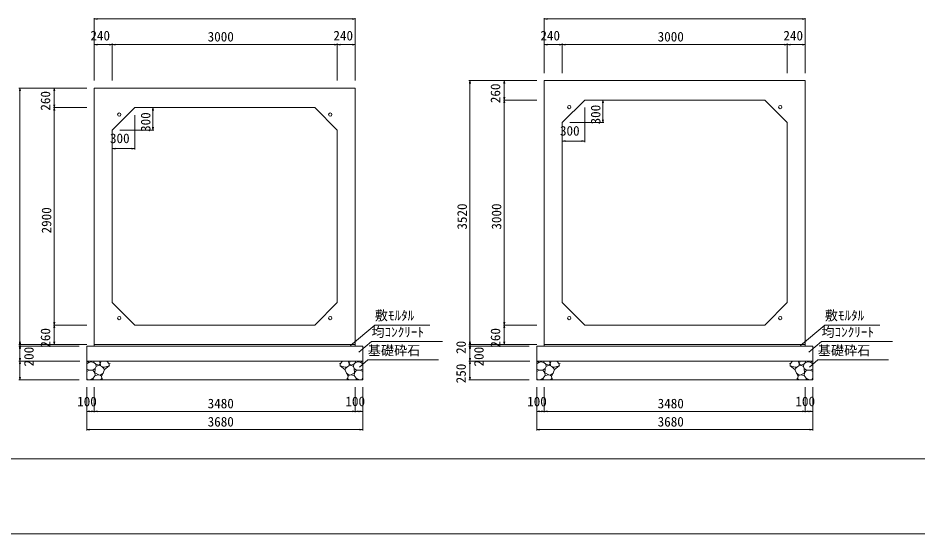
# Model space of a CAD drawing. Units: millimetres on the paper. Extents: x 0 to 841, y 0 to 594.
# Drawn here: x 165.5 to 405.5, y 0 to 137.6 of the extents above; entities that cross this region are included whole.
import ezdxf
from ezdxf.enums import TextEntityAlignment as Align

# ---------------------------------------------------------------- set-up
doc = ezdxf.new("R2010")
doc.units = ezdxf.units.MM
for name, color, linetype, lineweight in [('D-STR-DIM（寸法）', 7, 'Continuous', 18), ('D-STR-HTXT（旗揚げ）', 4, 'Continuous', 18), ('D-STR-STRn（構造物）', 5, 'Continuous', 18), ('D-STR（構造物外形線）', 1, 'Continuous', 18), ('D-TTL(外枠）', 2, 'Continuous', 18), ('DEFPOINTS_2', 8, 'Continuous', 18)]:
    doc.layers.add(name, color=color, linetype=linetype, lineweight=lineweight)
doc.layers.add('D-STR-TXT（文字）', color=7, linetype='Continuous')
doc.styles.add('ＭＳ ゴシック', font='')
doc.styles.get('ＭＳ ゴシック').set_extended_font_data('MS Gothic')

msp = doc.modelspace()

# ---------------------------------------------------------------- linework, layer by layer
at = {"layer": 'D-STR-DIM（寸法）'}
for p, q in [((185.873, 120.908), (185.873, 137.582)), ((185.873, 137.332), (186.623, 137.457)), ((185.873, 137.332), (185.973, 137.332)), ((186.623, 137.207), (185.873, 137.332)), ((255.373, 137.332), (185.973, 137.332)), ((254.723, 137.457), (255.473, 137.332)), ((255.473, 137.332), (254.723, 137.207)), ((255.473, 137.332), (255.373, 137.332)), ((255.473, 120.908), (255.473, 137.582)), ((305.873, 122.908), (305.873, 137.582)), ((305.873, 137.332), (306.623, 137.457)), ((305.873, 137.332), (305.973, 137.332)), ((306.623, 137.207), (305.873, 137.332)), ((375.373, 137.332), (305.973, 137.332)), ((374.723, 137.457), (375.473, 137.332)), ((375.473, 137.332), (374.723, 137.207)), ((375.473, 137.332), (375.373, 137.332)), ((375.473, 122.908), (375.473, 137.582)), ((185.873, 120.908), (185.873, 130.749)), ((185.873, 130.499), (186.623, 130.624)), ((185.873, 130.499), (185.973, 130.499)), ((186.623, 130.374), (185.873, 130.499)), ((185.973, 130.499), (190.573, 130.499)), ((189.923, 130.624), (190.673, 130.499)), ((190.673, 130.499), (189.923, 130.374)), ((190.673, 130.499), (190.573, 130.499)), ((190.673, 120.908), (190.673, 130.749)), ((190.673, 120.908), (190.673, 130.749)), ((190.673, 130.499), (191.423, 130.624)), ((190.673, 130.499), (190.773, 130.499)), ((191.423, 130.374), (190.673, 130.499)), ((190.773, 130.499), (250.573, 130.499)), ((249.923, 130.624), (250.673, 130.499)), ((250.673, 130.499), (249.923, 130.374)), ((250.673, 130.499), (250.573, 130.499)), ((250.673, 120.908), (250.673, 130.749)), ((250.673, 120.908), (250.673, 130.749)), ((250.673, 130.499), (251.423, 130.624)), ((250.673, 130.499), (250.773, 130.499)), ((251.423, 130.374), (250.673, 130.499)), ((250.773, 130.499), (255.373, 130.499)), ((254.723, 130.624), (255.473, 130.499)), ((255.473, 130.499), (254.723, 130.374)), ((255.473, 130.499), (255.373, 130.499)), ((255.473, 120.908), (255.473, 130.749)), ((305.873, 122.908), (305.873, 130.749)), ((305.873, 130.499), (306.623, 130.624)), ((305.873, 130.499), (305.973, 130.499)), ((306.623, 130.374), (305.873, 130.499)), ((305.973, 130.499), (310.573, 130.499)), ((309.923, 130.624), (310.673, 130.499)), ((310.673, 130.499), (309.923, 130.374)), ((310.673, 130.499), (310.573, 130.499)), ((310.673, 122.908), (310.673, 130.749)), ((310.673, 122.908), (310.673, 130.749)), ((310.673, 130.499), (311.423, 130.624)), ((310.673, 130.499), (310.773, 130.499)), ((311.423, 130.374), (310.673, 130.499)), ((310.773, 130.499), (370.573, 130.499)), ((369.923, 130.624), (370.673, 130.499)), ((370.673, 130.499), (369.923, 130.374)), ((370.673, 130.499), (370.573, 130.499)), ((370.673, 122.908), (370.673, 130.749)), ((370.673, 122.908), (370.673, 130.749)), ((370.673, 130.499), (371.423, 130.624)), ((370.673, 130.499), (370.773, 130.499)), ((371.423, 130.374), (370.673, 130.499)), ((370.773, 130.499), (375.373, 130.499)), ((374.723, 130.624), (375.473, 130.499)), ((375.473, 130.499), (374.723, 130.374)), ((375.473, 130.499), (375.373, 130.499)), ((375.473, 122.908), (375.473, 130.749)), ((303.873, 120.908), (285.806, 120.908)), ((285.931, 120.158), (286.056, 120.908)), ((286.056, 120.908), (286.056, 120.808)), ((286.056, 120.908), (286.181, 120.158)), ((286.056, 120.808), (286.056, 50.608)), ((303.873, 120.908), (294.979, 120.908)), ((295.104, 120.158), (295.229, 120.908)), ((295.229, 120.908), (295.229, 120.808)), ((295.229, 120.908), (295.354, 120.158)), ((295.229, 120.808), (295.229, 115.808)), ((183.873, 118.908), (165.806, 118.908)), ((165.931, 118.158), (166.056, 118.908)), ((166.056, 118.908), (166.056, 118.808)), ((166.056, 118.908), (166.181, 118.158)), ((166.056, 118.808), (166.056, 50.608)), ((183.873, 118.908), (174.979, 118.908)), ((175.104, 118.158), (175.229, 118.908)), ((175.229, 118.908), (175.229, 118.808)), ((175.229, 118.908), (175.354, 118.158)), ((175.229, 118.808), (175.229, 113.808)), ((303.873, 115.708), (294.979, 115.708)), ((303.873, 115.708), (294.979, 115.708)), ((295.229, 115.708), (295.104, 116.458)), ((295.104, 114.958), (295.229, 115.708)), ((295.354, 116.458), (295.229, 115.708)), ((295.229, 115.708), (295.229, 115.808)), ((295.229, 115.708), (295.229, 115.608)), ((295.229, 115.708), (295.354, 114.958)), ((295.229, 55.808), (295.229, 115.608)), ((318.673, 115.708), (321.778, 115.708)), ((321.403, 114.958), (321.528, 115.708)), ((321.528, 115.708), (321.528, 115.608)), ((321.528, 115.708), (321.653, 114.958)), ((321.528, 109.808), (321.528, 115.608)), ((183.873, 113.708), (174.979, 113.708)), ((183.873, 113.708), (174.979, 113.708)), ((175.229, 113.708), (175.104, 114.458)), ((175.104, 112.958), (175.229, 113.708)), ((175.354, 114.458), (175.229, 113.708)), ((175.229, 113.708), (175.229, 113.808)), ((175.229, 113.708), (175.229, 113.608)), ((175.229, 113.708), (175.354, 112.958)), ((175.229, 55.808), (175.229, 113.608)), ((198.673, 113.708), (201.778, 113.708)), ((201.403, 112.958), (201.528, 113.708)), ((201.528, 113.708), (201.528, 113.608)), ((201.528, 113.708), (201.653, 112.958)), ((201.528, 107.808), (201.528, 113.608)), ((316.673, 113.708), (316.673, 104.509)), ((196.673, 111.708), (196.673, 102.509)), ((321.528, 109.708), (321.403, 110.458)), ((321.653, 110.458), (321.528, 109.708)), ((201.528, 107.708), (201.403, 108.458)), ((201.653, 108.458), (201.528, 107.708)), ((312.673, 109.708), (321.778, 109.708)), ((321.528, 109.708), (321.528, 109.808)), ((190.673, 105.708), (190.673, 102.509)), ((192.673, 107.708), (201.778, 107.708)), ((201.528, 107.708), (201.528, 107.808)), ((310.673, 107.708), (310.673, 104.509)), ((310.673, 104.759), (311.423, 104.884)), ((310.673, 104.759), (310.773, 104.759)), ((311.423, 104.634), (310.673, 104.759)), ((316.573, 104.759), (310.773, 104.759)), ((315.923, 104.884), (316.673, 104.759)), ((316.673, 104.759), (315.923, 104.634)), ((316.673, 104.759), (316.573, 104.759)), ((190.673, 102.759), (191.423, 102.884)), ((190.673, 102.759), (190.773, 102.759)), ((191.423, 102.634), (190.673, 102.759)), ((196.573, 102.759), (190.773, 102.759)), ((195.923, 102.884), (196.673, 102.759)), ((196.673, 102.759), (195.923, 102.634)), ((196.673, 102.759), (196.573, 102.759)), ((183.873, 55.708), (174.979, 55.708)), ((183.873, 55.708), (174.979, 55.708)), ((175.229, 55.708), (175.104, 56.458)), ((175.104, 54.958), (175.229, 55.708)), ((175.354, 56.458), (175.229, 55.708)), ((175.229, 55.708), (175.229, 55.808)), ((175.229, 55.708), (175.229, 55.608)), ((175.229, 55.708), (175.354, 54.958)), ((175.229, 55.608), (175.229, 50.608)), ((303.873, 55.708), (294.979, 55.708)), ((303.873, 55.708), (294.979, 55.708)), ((295.229, 55.708), (295.104, 56.458)), ((295.104, 54.958), (295.229, 55.708)), ((295.354, 56.458), (295.229, 55.708)), ((295.229, 55.708), (295.229, 55.808)), ((295.229, 55.708), (295.229, 55.608)), ((295.229, 55.708), (295.354, 54.958)), ((295.229, 55.608), (295.229, 50.608)), ((183.873, 50.508), (165.806, 50.508)), ((183.873, 50.508), (165.806, 50.508)), ((166.056, 50.508), (165.931, 51.258)), ((166.056, 50.108), (165.931, 50.858)), ((165.931, 49.758), (166.056, 50.508)), ((166.181, 51.258), (166.056, 50.508)), ((166.181, 50.858), (166.056, 50.108)), ((166.056, 50.508), (166.056, 50.608)), ((166.056, 50.508), (166.056, 50.408)), ((166.056, 50.508), (166.181, 49.758)), ((166.056, 50.408), (166.056, 50.208)), ((183.873, 50.508), (174.979, 50.508)), ((175.229, 50.508), (175.104, 51.258)), ((175.354, 51.258), (175.229, 50.508)), ((175.229, 50.508), (175.229, 50.608)), ((303.873, 50.508), (285.806, 50.508)), ((303.873, 50.508), (285.806, 50.508)), ((286.056, 50.508), (285.931, 51.258)), ((286.056, 50.108), (285.931, 50.858)), ((285.931, 49.758), (286.056, 50.508)), ((286.181, 51.258), (286.056, 50.508)), ((286.181, 50.858), (286.056, 50.108)), ((286.056, 50.508), (286.056, 50.608)), ((286.056, 50.508), (286.056, 50.408)), ((286.056, 50.508), (286.181, 49.758)), ((286.056, 50.408), (286.056, 50.208)), ((303.873, 50.508), (294.979, 50.508)), ((295.229, 50.508), (295.104, 51.258)), ((295.354, 51.258), (295.229, 50.508)), ((295.229, 50.508), (295.229, 50.608)), ((181.873, 50.108), (165.806, 50.108)), ((181.873, 50.108), (165.806, 50.108)), ((165.931, 49.358), (166.056, 50.108)), ((166.056, 50.108), (166.056, 50.208)), ((166.056, 50.108), (166.056, 50.008)), ((166.056, 50.108), (166.181, 49.358)), ((166.056, 50.008), (166.056, 46.208)), ((301.873, 50.108), (285.806, 50.108)), ((301.873, 50.108), (285.806, 50.108)), ((285.931, 49.358), (286.056, 50.108)), ((286.056, 50.108), (286.056, 50.208)), ((286.056, 50.108), (286.056, 50.008)), ((286.056, 50.108), (286.181, 49.358)), ((286.056, 50.008), (286.056, 46.208)), ((181.873, 46.108), (165.806, 46.108)), ((182.074, 46.108), (165.806, 46.108)), ((166.056, 46.108), (165.931, 46.858)), ((165.931, 45.358), (166.056, 46.108)), ((166.181, 46.858), (166.056, 46.108)), ((166.056, 46.108), (166.056, 46.208)), ((166.056, 46.108), (166.056, 46.008)), ((166.056, 46.108), (166.181, 45.358)), ((166.056, 46.008), (166.056, 41.208)), ((301.873, 46.108), (285.806, 46.108)), ((302.074, 46.108), (285.806, 46.108)), ((286.056, 46.108), (285.931, 46.858)), ((285.931, 45.358), (286.056, 46.108)), ((286.181, 46.858), (286.056, 46.108)), ((286.056, 46.108), (286.056, 46.208)), ((286.056, 46.108), (286.056, 46.008)), ((286.056, 46.108), (286.181, 45.358)), ((286.056, 46.008), (286.056, 41.208)), ((181.873, 41.108), (165.806, 41.108)), ((166.056, 41.108), (165.931, 41.858)), ((166.181, 41.858), (166.056, 41.108)), ((166.056, 41.108), (166.056, 41.208)), ((301.873, 41.108), (285.806, 41.108)), ((286.056, 41.108), (285.931, 41.858)), ((286.181, 41.858), (286.056, 41.108)), ((286.056, 41.108), (286.056, 41.208)), ((183.873, 39.108), (183.873, 27.581)), ((183.873, 39.108), (183.873, 32.444)), ((185.873, 39.108), (185.873, 32.444)), ((185.873, 39.108), (185.873, 32.444)), ((255.473, 39.108), (255.473, 32.444)), ((255.473, 39.108), (255.473, 32.444)), ((257.473, 39.108), (257.473, 32.444)), ((257.473, 39.108), (257.473, 27.581)), ((303.873, 39.108), (303.873, 27.581)), ((303.873, 39.108), (303.873, 32.444)), ((305.873, 39.108), (305.873, 32.444)), ((305.873, 39.108), (305.873, 32.444)), ((375.473, 39.108), (375.473, 32.444)), ((375.473, 39.108), (375.473, 32.444)), ((377.473, 39.108), (377.473, 32.444)), ((377.473, 39.108), (377.473, 27.581)), ((183.873, 32.694), (184.623, 32.819)), ((183.873, 32.694), (183.973, 32.694)), ((184.623, 32.569), (183.873, 32.694)), ((183.973, 32.694), (185.773, 32.694)), ((185.123, 32.819), (185.873, 32.694)), ((185.873, 32.694), (185.123, 32.569)), ((185.873, 32.694), (185.773, 32.694)), ((185.873, 32.694), (186.623, 32.819)), ((185.873, 32.694), (185.973, 32.694)), ((186.623, 32.569), (185.873, 32.694)), ((185.973, 32.694), (255.373, 32.694)), ((254.723, 32.819), (255.473, 32.694)), ((255.473, 32.694), (254.723, 32.569)), ((255.473, 32.694), (255.373, 32.694)), ((255.473, 32.694), (256.223, 32.819)), ((255.473, 32.694), (255.573, 32.694)), ((256.223, 32.569), (255.473, 32.694)), ((255.573, 32.694), (257.373, 32.694)), ((256.723, 32.819), (257.473, 32.694)), ((257.473, 32.694), (256.723, 32.569)), ((257.473, 32.694), (257.373, 32.694)), ((303.873, 32.694), (304.623, 32.819)), ((303.873, 32.694), (303.973, 32.694)), ((304.623, 32.569), (303.873, 32.694)), ((303.973, 32.694), (305.773, 32.694)), ((305.123, 32.819), (305.873, 32.694)), ((305.873, 32.694), (305.123, 32.569)), ((305.873, 32.694), (305.773, 32.694)), ((305.873, 32.694), (306.623, 32.819)), ((305.873, 32.694), (305.973, 32.694)), ((306.623, 32.569), (305.873, 32.694)), ((305.973, 32.694), (375.373, 32.694)), ((374.723, 32.819), (375.473, 32.694)), ((375.473, 32.694), (374.723, 32.569)), ((375.473, 32.694), (375.373, 32.694)), ((375.473, 32.694), (376.223, 32.819)), ((375.473, 32.694), (375.573, 32.694)), ((376.223, 32.569), (375.473, 32.694)), ((375.573, 32.694), (377.373, 32.694)), ((376.723, 32.819), (377.473, 32.694)), ((377.473, 32.694), (376.723, 32.569)), ((377.473, 32.694), (377.373, 32.694)), ((183.873, 27.831), (184.623, 27.956)), ((183.873, 27.831), (183.973, 27.831)), ((184.623, 27.706), (183.873, 27.831)), ((183.973, 27.831), (257.373, 27.831)), ((256.723, 27.956), (257.473, 27.831)), ((257.473, 27.831), (256.723, 27.706)), ((257.473, 27.831), (257.373, 27.831)), ((303.873, 27.831), (304.623, 27.956)), ((303.873, 27.831), (303.973, 27.831)), ((304.623, 27.706), (303.873, 27.831)), ((303.973, 27.831), (377.373, 27.831)), ((376.723, 27.956), (377.473, 27.831)), ((377.473, 27.831), (376.723, 27.706)), ((377.473, 27.831), (377.373, 27.831))]:
    msp.add_line(p, q, dxfattribs=at)
at = {"layer": 'D-STR-HTXT（旗揚げ）'}
for p, q in [((254.229, 50.263), (260.707, 55.706)), ((275.368, 55.706), (260.707, 55.706)), ((374.229, 50.263), (380.707, 55.706)), ((395.368, 55.706), (380.707, 55.706)), ((256.446, 48.493), (259.794, 51.306)), ((278.72, 51.306), (259.794, 51.306)), ((376.446, 48.493), (379.794, 51.306)), ((398.72, 51.306), (379.794, 51.306)), ((256.565, 44.503), (258.819, 46.398)), ((277.683, 46.398), (258.819, 46.398)), ((376.565, 44.503), (378.819, 46.398)), ((397.683, 46.398), (378.819, 46.398))]:
    msp.add_line(p, q, dxfattribs=at)
at = {"layer": 'D-STR-STRn（構造物）'}
for p, q in [((185.873, 50.508), (185.873, 50.108)), ((255.473, 50.508), (255.473, 50.108)), ((305.873, 50.508), (305.873, 50.108)), ((375.473, 50.508), (375.473, 50.108)), ((183.873, 50.108), (257.473, 50.108)), ((183.873, 50.108), (183.873, 41.108)), ((257.473, 50.108), (257.473, 41.108)), ((303.873, 50.108), (377.473, 50.108)), ((303.873, 50.108), (303.873, 41.108)), ((377.473, 50.108), (377.473, 41.108)), ((183.873, 46.108), (257.473, 46.108)), ((184.405, 45.713), (183.873, 45.399)), ((184.405, 45.713), (184.074, 46.108)), ((184.99, 45.901), (184.405, 45.713)), ((184.99, 45.901), (185.182, 46.108)), ((185.799, 45.771), (184.99, 45.901)), ((185.799, 45.771), (185.78, 46.108)), ((186.286, 45.24), (185.799, 45.771)), ((187.234, 46.108), (187.461, 45.39)), ((187.461, 45.39), (187.741, 46.108)), ((189.236, 46.108), (189.882, 45.387)), ((252.111, 46.108), (251.464, 45.387)), ((253.885, 45.39), (253.605, 46.108)), ((254.112, 46.108), (253.885, 45.39)), ((255.06, 45.24), (255.548, 45.771)), ((255.548, 45.771), (255.566, 46.108)), ((255.548, 45.771), (256.356, 45.901)), ((256.356, 45.901), (256.165, 46.108)), ((256.356, 45.901), (256.941, 45.713)), ((256.941, 45.713), (257.273, 46.108)), ((256.941, 45.713), (257.473, 45.399)), ((303.873, 46.108), (377.473, 46.108)), ((304.405, 45.713), (303.873, 45.399)), ((304.405, 45.713), (304.074, 46.108)), ((304.99, 45.901), (304.405, 45.713)), ((304.99, 45.901), (305.182, 46.108)), ((305.799, 45.771), (304.99, 45.901)), ((305.799, 45.771), (305.78, 46.108)), ((306.286, 45.24), (305.799, 45.771)), ((307.234, 46.108), (307.461, 45.39)), ((307.461, 45.39), (307.741, 46.108)), ((309.236, 46.108), (309.882, 45.387)), ((372.111, 46.108), (371.464, 45.387)), ((373.885, 45.39), (373.605, 46.108)), ((374.112, 46.108), (373.885, 45.39)), ((375.06, 45.24), (375.548, 45.771)), ((375.548, 45.771), (375.566, 46.108)), ((375.548, 45.771), (376.356, 45.901)), ((376.356, 45.901), (376.165, 46.108)), ((376.356, 45.901), (376.941, 45.713)), ((376.941, 45.713), (377.273, 46.108)), ((376.941, 45.713), (377.473, 45.399)), ((184.521, 43.698), (183.873, 43.971)), ((183.873, 43.33), (184.521, 43.698)), ((184.521, 43.698), (185.54, 43.681)), ((185.54, 43.681), (186.139, 44.148)), ((186.069, 42.947), (185.54, 43.681)), ((186.069, 42.947), (186.139, 44.148)), ((186.139, 44.148), (186.375, 44.62)), ((186.375, 44.62), (186.286, 45.24)), ((187.059, 44.974), (186.286, 45.24)), ((186.375, 44.62), (187.059, 44.974)), ((187.461, 45.39), (187.059, 44.974)), ((187.059, 44.974), (187.886, 44.668)), ((187.461, 45.39), (187.618, 44.767)), ((187.886, 44.668), (188.192, 44.377)), ((188.039, 44.522), (188.6, 44.468)), ((188.192, 44.377), (188.606, 43.826)), ((188.606, 43.826), (188.242, 42.855)), ((188.6, 44.468), (189.882, 44.796)), ((188.606, 43.826), (189.882, 44.796)), ((189.882, 45.387), (190.101, 45.497)), ((189.882, 45.387), (189.882, 44.796)), ((189.882, 44.796), (189.907, 44.791)), ((251.464, 45.387), (251.246, 45.497)), ((251.464, 44.796), (251.439, 44.791)), ((251.464, 45.387), (251.464, 44.796)), ((252.746, 44.468), (251.464, 44.796)), ((252.741, 43.826), (251.464, 44.796)), ((253.154, 44.377), (252.741, 43.826)), ((252.741, 43.826), (253.104, 42.855)), ((253.307, 44.522), (252.746, 44.468)), ((253.46, 44.668), (253.154, 44.377)), ((254.287, 44.974), (253.46, 44.668)), ((253.885, 45.39), (253.729, 44.767)), ((253.885, 45.39), (254.287, 44.974)), ((254.287, 44.974), (255.06, 45.24)), ((254.972, 44.62), (254.287, 44.974)), ((254.972, 44.62), (255.06, 45.24)), ((255.207, 44.148), (254.972, 44.62)), ((255.278, 42.947), (255.207, 44.148)), ((255.807, 43.681), (255.207, 44.148)), ((255.278, 42.947), (255.807, 43.681)), ((256.825, 43.698), (255.807, 43.681)), ((256.825, 43.698), (257.473, 43.971)), ((257.473, 43.33), (256.825, 43.698)), ((304.521, 43.698), (303.873, 43.971)), ((303.873, 43.33), (304.521, 43.698)), ((304.521, 43.698), (305.54, 43.681)), ((305.54, 43.681), (306.139, 44.148)), ((306.069, 42.947), (305.54, 43.681)), ((306.069, 42.947), (306.139, 44.148)), ((306.139, 44.148), (306.375, 44.62)), ((306.375, 44.62), (306.286, 45.24)), ((307.059, 44.974), (306.286, 45.24)), ((306.375, 44.62), (307.059, 44.974)), ((307.461, 45.39), (307.059, 44.974)), ((307.059, 44.974), (307.886, 44.668)), ((307.461, 45.39), (307.618, 44.767)), ((307.886, 44.668), (308.192, 44.377)), ((308.039, 44.522), (308.6, 44.468)), ((308.192, 44.377), (308.606, 43.826)), ((308.606, 43.826), (308.242, 42.855)), ((308.6, 44.468), (309.882, 44.796)), ((308.606, 43.826), (309.882, 44.796)), ((309.882, 45.387), (310.101, 45.497)), ((309.882, 45.387), (309.882, 44.796)), ((309.882, 44.796), (309.907, 44.791)), ((371.464, 45.387), (371.246, 45.497)), ((371.464, 44.796), (371.439, 44.791)), ((371.464, 45.387), (371.464, 44.796)), ((372.746, 44.468), (371.464, 44.796)), ((372.741, 43.826), (371.464, 44.796)), ((373.154, 44.377), (372.741, 43.826)), ((372.741, 43.826), (373.104, 42.855)), ((373.307, 44.522), (372.746, 44.468)), ((373.46, 44.668), (373.154, 44.377)), ((374.287, 44.974), (373.46, 44.668)), ((373.885, 45.39), (373.729, 44.767)), ((373.885, 45.39), (374.287, 44.974)), ((374.287, 44.974), (375.06, 45.24)), ((374.972, 44.62), (374.287, 44.974)), ((374.972, 44.62), (375.06, 45.24)), ((375.207, 44.148), (374.972, 44.62)), ((375.278, 42.947), (375.207, 44.148)), ((375.807, 43.681), (375.207, 44.148)), ((375.278, 42.947), (375.807, 43.681)), ((376.825, 43.698), (375.807, 43.681)), ((376.825, 43.698), (377.473, 43.971)), ((377.473, 43.33), (376.825, 43.698)), ((184.087, 41.108), (183.873, 41.553)), ((183.873, 41.108), (257.473, 41.108)), ((184.9, 41.2), (184.521, 41.108)), ((184.9, 41.2), (185.582, 41.574)), ((185.528, 41.223), (184.9, 41.2)), ((185.791, 41.108), (185.528, 41.223)), ((185.582, 41.574), (186.132, 42.271)), ((185.582, 41.574), (185.595, 41.225)), ((186.132, 42.271), (186.069, 42.947)), ((186.069, 42.947), (187.062, 42.41)), ((187.062, 42.41), (186.132, 42.271)), ((187.481, 42.378), (187.062, 42.41)), ((188.242, 42.855), (187.481, 42.378)), ((187.481, 42.378), (187.798, 42.054)), ((187.54, 41.108), (187.916, 41.484)), ((187.798, 42.054), (188.242, 42.855)), ((187.916, 41.484), (187.798, 42.054)), ((187.916, 41.484), (188.111, 41.303)), ((253.549, 42.054), (253.104, 42.855)), ((253.104, 42.855), (253.865, 42.378)), ((253.43, 41.484), (253.235, 41.303)), ((253.43, 41.484), (253.549, 42.054)), ((253.807, 41.108), (253.43, 41.484)), ((253.865, 42.378), (253.549, 42.054)), ((253.865, 42.378), (254.285, 42.41)), ((255.278, 42.947), (254.285, 42.41)), ((254.285, 42.41), (255.214, 42.271)), ((255.214, 42.271), (255.278, 42.947)), ((255.764, 41.574), (255.214, 42.271)), ((255.556, 41.108), (255.818, 41.223)), ((255.764, 41.574), (255.751, 41.225)), ((256.447, 41.2), (255.764, 41.574)), ((255.818, 41.223), (256.447, 41.2)), ((256.447, 41.2), (256.826, 41.108)), ((257.26, 41.108), (257.473, 41.553)), ((304.087, 41.108), (303.873, 41.553)), ((303.873, 41.108), (377.473, 41.108)), ((304.9, 41.2), (304.521, 41.108)), ((304.9, 41.2), (305.582, 41.574)), ((305.528, 41.223), (304.9, 41.2)), ((305.791, 41.108), (305.528, 41.223)), ((305.582, 41.574), (306.132, 42.271)), ((305.582, 41.574), (305.595, 41.225)), ((306.132, 42.271), (306.069, 42.947)), ((306.069, 42.947), (307.062, 42.41)), ((307.062, 42.41), (306.132, 42.271)), ((307.481, 42.378), (307.062, 42.41)), ((308.242, 42.855), (307.481, 42.378)), ((307.481, 42.378), (307.798, 42.054)), ((307.54, 41.108), (307.916, 41.484)), ((307.798, 42.054), (308.242, 42.855)), ((307.916, 41.484), (307.798, 42.054)), ((307.916, 41.484), (308.111, 41.303)), ((373.549, 42.054), (373.104, 42.855)), ((373.104, 42.855), (373.865, 42.378)), ((373.43, 41.484), (373.235, 41.303)), ((373.43, 41.484), (373.549, 42.054)), ((373.807, 41.108), (373.43, 41.484)), ((373.865, 42.378), (373.549, 42.054)), ((373.865, 42.378), (374.285, 42.41)), ((375.278, 42.947), (374.285, 42.41)), ((374.285, 42.41), (375.214, 42.271)), ((375.214, 42.271), (375.278, 42.947)), ((375.764, 41.574), (375.214, 42.271)), ((375.556, 41.108), (375.818, 41.223)), ((375.764, 41.574), (375.751, 41.225)), ((376.447, 41.2), (375.764, 41.574)), ((375.818, 41.223), (376.447, 41.2)), ((376.447, 41.2), (376.826, 41.108)), ((377.26, 41.108), (377.473, 41.553))]:
    msp.add_line(p, q, dxfattribs=at)
at = {"layer": 'D-STR（構造物外形線）'}
for p, q in [((305.873, 120.908), (375.473, 120.908)), ((305.873, 50.508), (305.873, 120.908)), ((375.473, 120.908), (375.473, 50.508)), ((185.873, 118.908), (255.473, 118.908)), ((185.873, 50.508), (185.873, 118.908)), ((255.473, 118.908), (255.473, 50.508)), ((310.673, 109.708), (316.673, 115.708)), ((316.673, 115.708), (364.673, 115.708)), ((364.673, 115.708), (370.673, 109.708)), ((190.673, 107.708), (196.673, 113.708)), ((196.673, 113.708), (244.673, 113.708)), ((244.673, 113.708), (250.673, 107.708)), ((310.673, 61.708), (310.673, 109.708)), ((370.673, 109.708), (370.673, 61.708)), ((190.673, 61.708), (190.673, 107.708)), ((250.673, 107.708), (250.673, 61.708)), ((196.673, 55.708), (190.673, 61.708)), ((250.673, 61.708), (244.673, 55.708)), ((316.673, 55.708), (310.673, 61.708)), ((370.673, 61.708), (364.673, 55.708)), ((244.673, 55.708), (196.673, 55.708)), ((364.673, 55.708), (316.673, 55.708)), ((255.473, 50.508), (185.873, 50.508)), ((375.473, 50.508), (305.873, 50.508))]:
    msp.add_line(p, q, dxfattribs=at)
for centre in [(312.542, 113.839), (368.805, 113.839), (192.542, 111.839), (248.805, 111.839), (192.542, 57.576), (248.805, 57.576), (312.542, 57.576), (368.805, 57.576)]:
    msp.add_circle(centre, 0.44, dxfattribs=at)
at = {"layer": 'D-TTL(外枠）'}
msp.add_line((820, 20), (25, 20), dxfattribs=at)
at = {"layer": 'DEFPOINTS_2'}
msp.add_line((0, 0), (840, 0), dxfattribs=at)

# ---------------------------------------------------------------- texts
at = {"layer": 'D-STR-DIM（寸法）', "style": 'ＭＳ ゴシック'}
for s, p in [('240', (184.844, 130.824)), ('3000', (216.116, 130.549)), ('240', (249.644, 130.824)), ('240', (304.844, 130.824)), ('3000', (336.116, 130.549)), ('240', (369.644, 130.824)), ('300', (310.068, 105.454)), ('300', (190.068, 103.454)), ('100', (181.321, 33.27)), ('3480', (216.116, 32.744)), ('100', (252.85, 33.312)), ('100', (301.321, 33.27)), ('3480', (336.116, 32.744)), ('100', (372.85, 33.312)), ('3680', (216.116, 27.881)), ('3680', (336.116, 27.881))]:
    msp.add_text(s, height=2.566, dxfattribs=at).set_placement(p, align=Align.BOTTOM_LEFT)
for s, p in [('260', (174.904, 112.879)), ('260', (294.904, 114.879)), ('300', (321.62, 109.206)), ('300', (201.62, 107.206)), ('2900', (175.179, 80.142)), ('3520', (286.006, 81.151)), ('3000', (295.179, 81.151)), ('260', (174.904, 49.679)), ('260', (294.904, 49.679)), ('20', (285.731, 48.016)), ('200', (170.493, 44.679)), ('200', (290.493, 44.679)), ('250', (285.731, 40.179))]:
    msp.add_text(s, height=2.566, rotation=90, dxfattribs=at).set_placement(p, align=Align.BOTTOM_LEFT)
at = {"layer": 'D-STR-TXT（文字）', "style": 'ＭＳ ゴシック'}
for s, p in [('敷ﾓﾙﾀﾙ', (260.707, 56.206)), ('敷ﾓﾙﾀﾙ', (380.707, 56.206)), ('均ｺﾝｸﾘｰﾄ', (259.794, 51.806)), ('均ｺﾝｸﾘｰﾄ', (379.794, 51.806)), ('基礎砕石', (258.819, 46.898)), ('基礎砕石', (378.819, 46.898))]:
    msp.add_text(s, height=2.566, dxfattribs=at).set_placement(p, align=Align.BOTTOM_LEFT)

doc.saveas('drawing.dxf')
